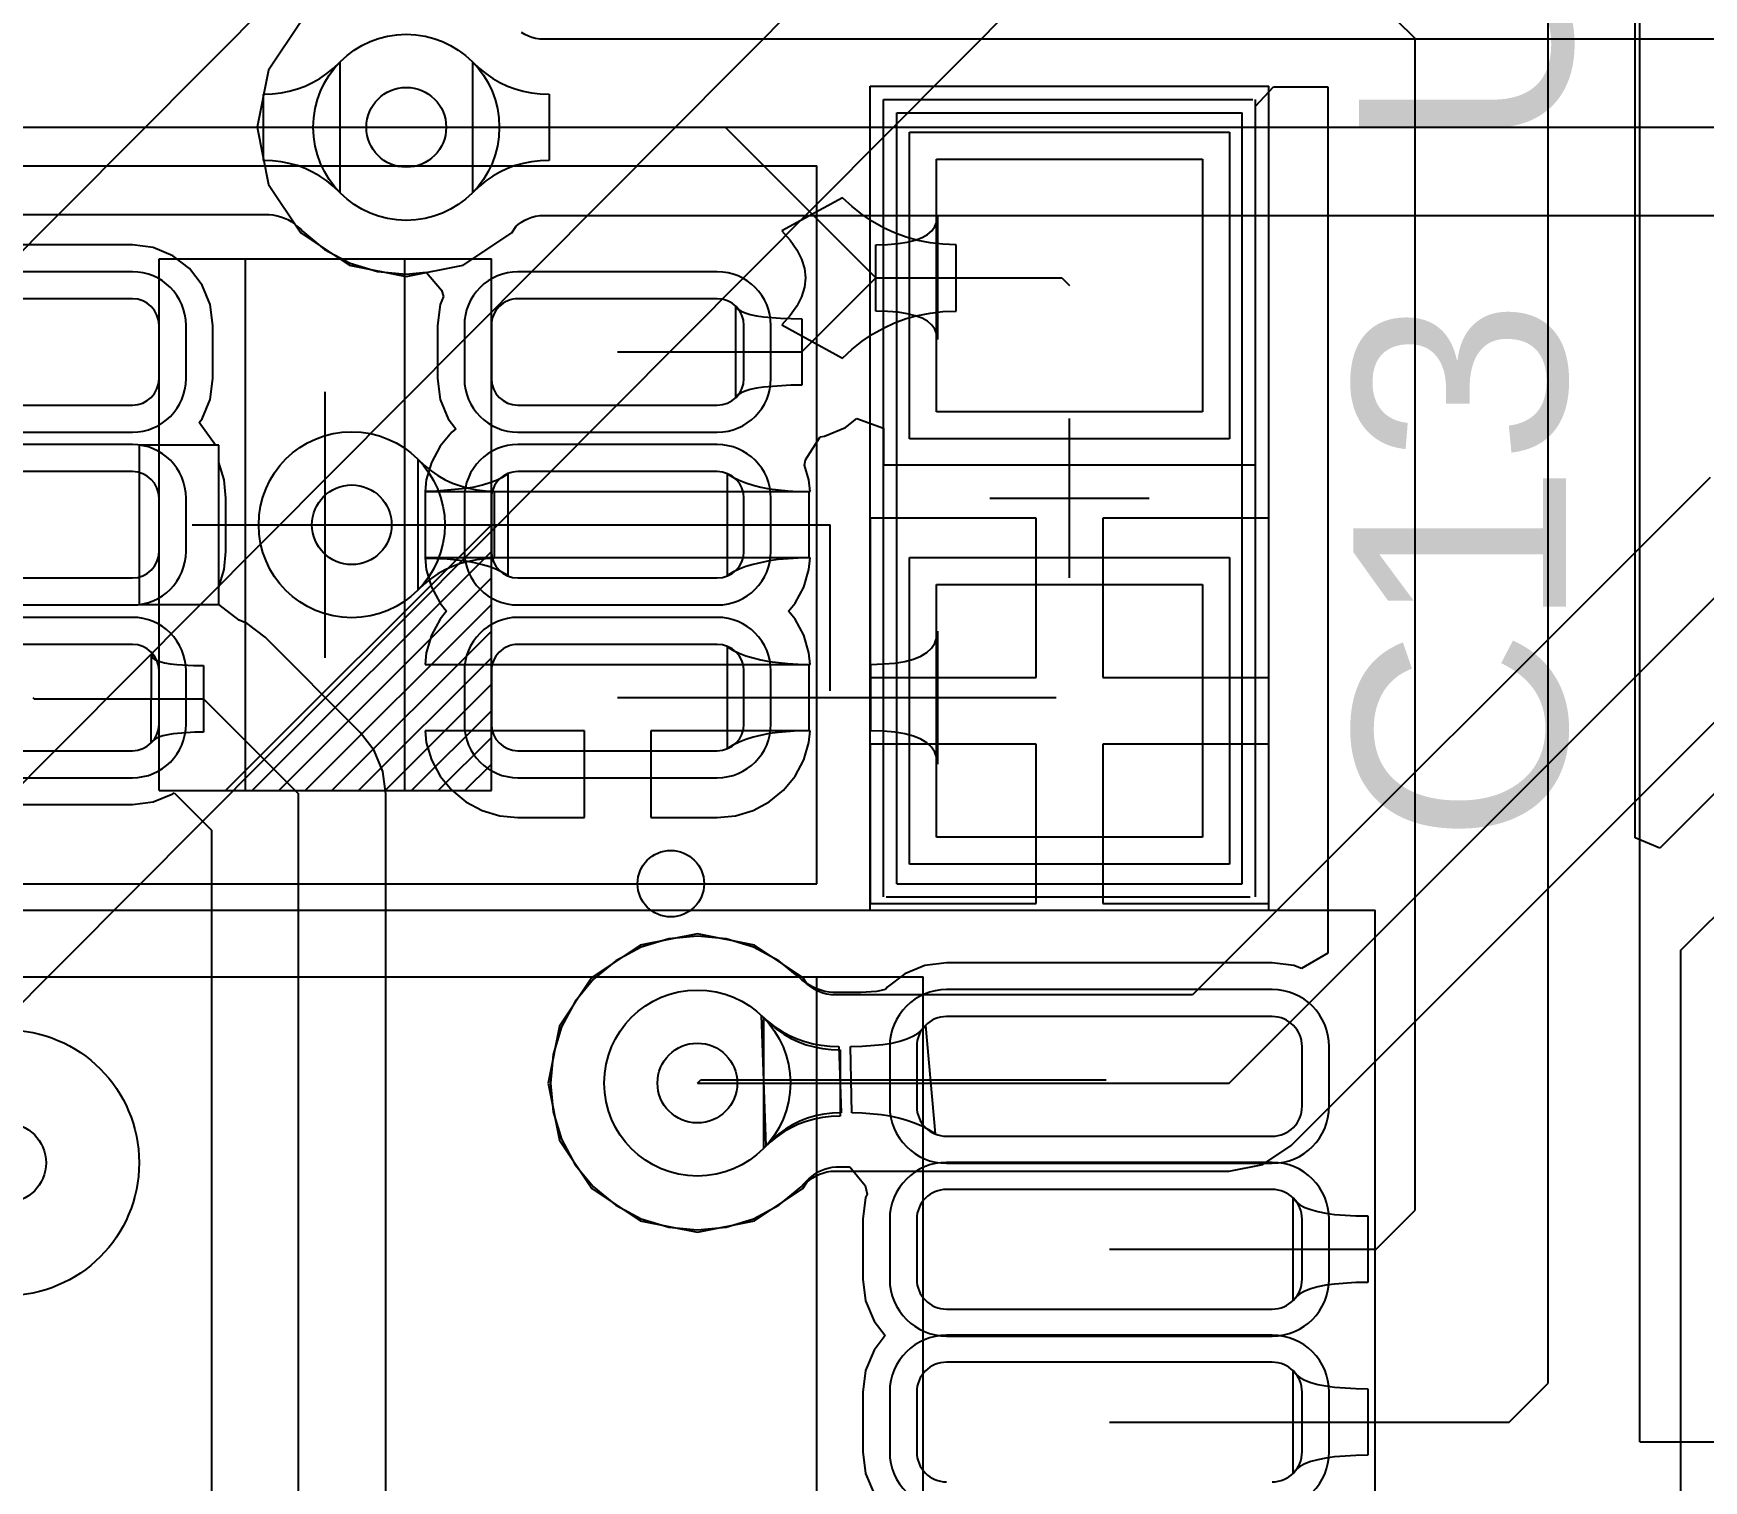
# Model space of a CAD drawing. Header units: millimetres. Extents: x 43 to 5455, y 55 to 5455.
# Drawn here: x 93.4 to 99.69, y 65.9 to 71.35 of the extents above; entities that cross this region are included whole.
import ezdxf

# ---------------------------------------------------------------- set-up
doc = ezdxf.new("R2010")
doc.units = ezdxf.units.MM
for name, color, linetype in [('BottomLayer', 5, 'Continuous'), ('Mechanical14', 56, 'Continuous'), ('Mechanical15', 56, 'Continuous'), ('TopLayer', 1, 'Continuous'), ('TopOverlay', 2, 'Continuous'), ('TopPaste', 8, 'Continuous'), ('TopSolder', 216, 'Continuous'), ('ViaHoleLayer', 16, 'Continuous')]:
    doc.layers.add(name, color=color, linetype=linetype)
doc.styles.add('Arial', font='arial.ttf', dxfattribs={"height": 0.2})

# ---------------------------------------------------------------- blocks, each defined once
blk = doc.blocks.new('PQFN50P300X300X100_HS_9N_5')
at = {"layer": 'TopSolder'}
for p in [(-0.4528, 1.2508), (-1.2778, 1.2508), (-1.2778, -0.7472)]:
    blk.add_line(p, (-5396.0085, 5371.1085), dxfattribs=at)
blk = doc.blocks.new('CAPC1608X87N_21')
at = {"layer": 'Mechanical14'}
for p, q in [((1.45, 0.65), (-1.45, 0.65)), ((-1.45, -0.65), (-1.45, 0.65)), ((1.45, -0.65), (1.45, 0.65)), ((1.45, -0.65), (-1.45, -0.65))]:
    blk.add_line(p, q, dxfattribs=at)
at = {"layer": 'Mechanical15'}
for p, q in [((-1.55, -0.75), (-1.55, 0.75)), ((1.55, 0.75), (-1.55, 0.75)), ((1.55, -0.75), (1.55, 0.75)), ((0, -0.3), (0, 0.3)), ((0.3, 0), (-0.3, 0)), ((1.55, -0.75), (-1.55, -0.75))]:
    blk.add_line(p, q, dxfattribs=at)
at = {"layer": 'TopLayer'}
for p, q in [((-1.275, 0.5), (-0.325, 0.5)), ((-1.275, -0.5), (-1.275, 0.5)), ((-0.325, 0.5), (-0.325, -0.5)), ((0.325, 0.5), (1.275, 0.5)), ((0.325, -0.5), (0.325, 0.5)), ((1.275, 0.5), (1.275, -0.5)), ((-0.325, -0.5), (-1.275, -0.5)), ((1.275, -0.5), (0.325, -0.5))]:
    blk.add_line(p, q, dxfattribs=at)
at = {"layer": 'TopOverlay'}
for p, q in [((1.5, 0.7), (-1.5, 0.7)), ((-1.5, -0.7), (-1.5, 0.69)), ((1.5, -0.69), (1.5, 0.68)), ((1.5, -0.7), (-1.5, -0.7))]:
    blk.add_line(p, q, dxfattribs=at)
at = {"layer": 'TopPaste'}
for p, q in [((-1.275, 0.5), (-0.325, 0.5)), ((-1.275, -0.5), (-1.275, 0.5)), ((-0.325, 0.5), (-0.325, -0.5)), ((0.325, 0.5), (1.275, 0.5)), ((0.325, -0.5), (0.325, 0.5)), ((1.275, 0.5), (1.275, -0.5)), ((-0.325, -0.5), (-1.275, -0.5)), ((1.275, -0.5), (0.325, -0.5))]:
    blk.add_line(p, q, dxfattribs=at)
at = {"layer": 'TopSolder'}
for p, q in [((-1.3766, 0.6016), (-0.2234, 0.6016)), ((-1.3766, -0.6016), (-1.3766, 0.6016)), ((-0.2234, 0.6016), (-0.2234, -0.6016)), ((0.2234, 0.6016), (1.3766, 0.6016)), ((0.2234, -0.6016), (0.2234, 0.6016)), ((1.3766, 0.6016), (1.3766, -0.6016)), ((-0.2234, -0.6016), (-1.3766, -0.6016)), ((1.3766, -0.6016), (0.2234, -0.6016))]:
    blk.add_line(p, q, dxfattribs=at)
blk = doc.blocks.new('SOT65P210X110_6N_29')
at = {"layer": 'Mechanical14'}
for p, q in [((-0.525, 1), (-0.625, 0.9)), ((-0.425, 1), (-0.625, 0.8)), ((-0.325, 1), (-0.625, 0.7)), ((-0.225, 1), (-0.625, 0.6)), ((-0.125, 1), (-0.625, 0.5)), ((-0.025, 1), (-0.625, 0.4)), ((0.075, 1), (-0.625, 0.3)), ((0.175, 1), (-0.625, 0.2)), ((0.275, 1), (-0.625, 0.1)), ((0.375, 1), (-0.625, 0)), ((0.625, 1), (-0.625, 1)), ((-0.625, 1), (-0.625, -1)), ((0.625, 1), (0.625, -1)), ((0.625, -1), (-0.625, -1))]:
    blk.add_line(p, q, dxfattribs=at)
at = {"layer": 'Mechanical15'}
for p, q in [((1.85, 1.35), (-1.85, 1.35)), ((-1.85, 1.35), (-1.85, -1.35)), ((1.85, 1.35), (1.85, -1.35)), ((0, 0.5), (0, -0.5)), ((0.5, 0), (-0.5, 0)), ((1.85, -1.35), (-1.85, -1.35))]:
    blk.add_line(p, q, dxfattribs=at)
at = {"layer": 'TopLayer'}
for p, q in [((-0.725, 0.85), (-1.475, 0.85)), ((1.475, 0.85), (0.725, 0.85)), ((-1.575, 0.75), (-1.575, 0.55)), ((-0.625, 0.55), (-0.625, 0.75)), ((0.625, 0.75), (0.625, 0.55)), ((1.575, 0.55), (1.575, 0.75)), ((-1.475, 0.45), (-0.725, 0.45)), ((0.725, 0.45), (1.475, 0.45)), ((-0.725, 0.2), (-1.475, 0.2)), ((1.475, 0.2), (0.725, 0.2)), ((-1.575, 0.1), (-1.575, -0.1)), ((-0.625, -0.1), (-0.625, 0.1)), ((0.625, 0.1), (0.625, -0.1)), ((1.575, -0.1), (1.575, 0.1)), ((-1.475, -0.2), (-0.725, -0.2)), ((0.725, -0.2), (1.475, -0.2)), ((-0.725, -0.45), (-1.475, -0.45)), ((1.475, -0.45), (0.725, -0.45)), ((-1.575, -0.55), (-1.575, -0.75)), ((-0.625, -0.75), (-0.625, -0.55)), ((0.625, -0.55), (0.625, -0.75)), ((1.575, -0.75), (1.575, -0.55)), ((-1.475, -0.85), (-0.725, -0.85)), ((0.725, -0.85), (1.475, -0.85))]:
    blk.add_line(p, q, dxfattribs=at)
for centre, start, end in [((-1.475, 0.75), 90, 180), ((-0.725, 0.75), 0, 90), ((0.725, 0.75), 90, 180), ((1.475, 0.75), 0, 90), ((-1.475, 0.55), 180, 270), ((-0.725, 0.55), 270, 0), ((0.725, 0.55), 180, 270), ((1.475, 0.55), 270, 0), ((-1.475, 0.1), 90, 180), ((-0.725, 0.1), 0, 90), ((0.725, 0.1), 90, 180), ((1.475, 0.1), 0, 90), ((-1.475, -0.1), 180, 270), ((-0.725, -0.1), 270, 0), ((0.725, -0.1), 180, 270), ((1.475, -0.1), 270, 0), ((-1.475, -0.55), 90, 180), ((-0.725, -0.55), 0, 90), ((0.725, -0.55), 90, 180), ((1.475, -0.55), 0, 90), ((-1.475, -0.75), 180, 270), ((-0.725, -0.75), 270, 0), ((0.725, -0.75), 180, 270), ((1.475, -0.75), 270, 0)]:
    blk.add_arc(centre, 0.1, start, end, dxfattribs=at)
at = {"layer": 'TopOverlay'}
for p, q in [((0.3, 1), (-0.3, 1)), ((-0.3, 1), (-0.3, -1)), ((0.3, 1), (0.3, -1)), ((0.3, -1), (-0.3, -1))]:
    blk.add_line(p, q, dxfattribs=at)
blk.add_circle((-1.3, 1.35), 0.125, dxfattribs=at)
at = {"layer": 'TopPaste'}
for p, q in [((-0.725, 0.85), (-1.475, 0.85)), ((1.475, 0.85), (0.725, 0.85)), ((-1.575, 0.75), (-1.575, 0.55)), ((-0.625, 0.55), (-0.625, 0.75)), ((0.625, 0.75), (0.625, 0.55)), ((1.575, 0.55), (1.575, 0.75)), ((-1.475, 0.45), (-0.725, 0.45)), ((0.725, 0.45), (1.475, 0.45)), ((-0.725, 0.2), (-1.475, 0.2)), ((1.475, 0.2), (0.725, 0.2)), ((-1.575, 0.1), (-1.575, -0.1)), ((-0.625, -0.1), (-0.625, 0.1)), ((0.625, 0.1), (0.625, -0.1)), ((1.575, -0.1), (1.575, 0.1)), ((-1.475, -0.2), (-0.725, -0.2)), ((0.725, -0.2), (1.475, -0.2)), ((-0.725, -0.45), (-1.475, -0.45)), ((1.475, -0.45), (0.725, -0.45)), ((-1.575, -0.55), (-1.575, -0.75)), ((-0.625, -0.75), (-0.625, -0.55)), ((0.625, -0.55), (0.625, -0.75)), ((1.575, -0.75), (1.575, -0.55)), ((-1.475, -0.85), (-0.725, -0.85)), ((0.725, -0.85), (1.475, -0.85))]:
    blk.add_line(p, q, dxfattribs=at)
for centre, start, end in [((-1.475, 0.75), 90, 180), ((-0.725, 0.75), 0, 90), ((0.725, 0.75), 90, 180), ((1.475, 0.75), 0, 90), ((-1.475, 0.55), 180, 270), ((-0.725, 0.55), 270, 0), ((0.725, 0.55), 180, 270), ((1.475, 0.55), 270, 0), ((-1.475, 0.1), 90, 180), ((-0.725, 0.1), 0, 90), ((0.725, 0.1), 90, 180), ((1.475, 0.1), 0, 90), ((-1.475, -0.1), 180, 270), ((-0.725, -0.1), 270, 0), ((0.725, -0.1), 180, 270), ((1.475, -0.1), 270, 0), ((-1.475, -0.55), 90, 180), ((-0.725, -0.55), 0, 90), ((0.725, -0.55), 90, 180), ((1.475, -0.55), 0, 90), ((-1.475, -0.75), 180, 270), ((-0.725, -0.75), 270, 0), ((0.725, -0.75), 180, 270), ((1.475, -0.75), 270, 0)]:
    blk.add_arc(centre, 0.1, start, end, dxfattribs=at)
at = {"layer": 'TopSolder'}
for p, q in [((-0.725, 0.9516), (-1.475, 0.9516)), ((1.475, 0.9516), (0.725, 0.9516)), ((-1.6766, 0.75), (-1.6766, 0.55)), ((-0.5234, 0.55), (-0.5234, 0.75)), ((0.5234, 0.75), (0.5234, 0.55)), ((1.6766, 0.55), (1.6766, 0.75)), ((-1.475, 0.3484), (-0.725, 0.3484)), ((0.725, 0.3484), (1.475, 0.3484)), ((-0.725, 0.3016), (-1.475, 0.3016)), ((1.475, 0.3016), (0.725, 0.3016)), ((-1.6766, 0.1), (-1.6766, -0.1)), ((-0.5234, -0.1), (-0.5234, 0.1)), ((0.5234, 0.1), (0.5234, -0.1)), ((1.6766, -0.1), (1.6766, 0.1)), ((-1.475, -0.3016), (-0.725, -0.3016)), ((0.725, -0.3016), (1.475, -0.3016)), ((-0.725, -0.3484), (-1.475, -0.3484)), ((1.475, -0.3484), (0.725, -0.3484)), ((-1.6766, -0.55), (-1.6766, -0.75)), ((-0.5234, -0.75), (-0.5234, -0.55)), ((0.5234, -0.55), (0.5234, -0.75)), ((1.6766, -0.75), (1.6766, -0.55)), ((-1.475, -0.9516), (-0.725, -0.9516)), ((0.725, -0.9516), (1.475, -0.9516))]:
    blk.add_line(p, q, dxfattribs=at)
for centre, start, end in [((-1.475, 0.75), 90, 180), ((-0.725, 0.75), 0, 90), ((0.725, 0.75), 90, 180), ((1.475, 0.75), 0, 90), ((-1.475, 0.55), 180, 270), ((-0.725, 0.55), 270, 0), ((0.725, 0.55), 180, 270), ((1.475, 0.55), 270, 0), ((-1.475, 0.1), 90, 180), ((-0.725, 0.1), 0, 90), ((0.725, 0.1), 90, 180), ((1.475, 0.1), 0, 90), ((-1.475, -0.1), 180, 270), ((-0.725, -0.1), 270, 0), ((0.725, -0.1), 180, 270), ((1.475, -0.1), 270, 0), ((-1.475, -0.55), 90, 180), ((-0.725, -0.55), 0, 90), ((0.725, -0.55), 90, 180), ((1.475, -0.55), 0, 90), ((-1.475, -0.75), 180, 270), ((-0.725, -0.75), 270, 0), ((0.725, -0.75), 180, 270), ((1.475, -0.75), 270, 0)]:
    blk.add_arc(centre, 0.2016, start, end, dxfattribs=at)
blk = doc.blocks.new('SOIC127P600X175_8N_31')
at = {"layer": 'Mechanical15'}
for q in [(3.75, 2.75), (-3.75, -2.75)]:
    blk.add_line((3.75, -2.75), q, dxfattribs=at)
blk = doc.blocks.new('SOP65P640X110_20N_32')
at = {"layer": 'Mechanical14'}
for p in [(-2.25, 3.3), (2.25, -3.3)]:
    blk.add_line(p, (2.25, 3.3), dxfattribs=at)
blk.add_circle((-1.2, 2.6), 0.5, dxfattribs=at)
at = {"layer": 'Mechanical15'}
for p in [(-3.95, 3.55), (3.95, -3.55)]:
    blk.add_line(p, (3.95, 3.55), dxfattribs=at)
at = {"layer": 'TopLayer'}
for p, q in [((3.5625, 3.15), (2.3375, 3.15)), ((2.225, 3.0375), (2.225, 2.8125)), ((3.675, 2.8125), (3.675, 3.0375)), ((2.3375, 2.7), (3.5625, 2.7)), ((3.5625, 2.5), (2.3375, 2.5)), ((2.225, 2.3875), (2.225, 2.1625)), ((3.675, 2.1625), (3.675, 2.3875)), ((2.3375, 2.05), (3.5625, 2.05)), ((3.5625, 1.85), (2.3375, 1.85)), ((2.225, 1.7375), (2.225, 1.5125)), ((3.675, 1.5125), (3.675, 1.7375))]:
    blk.add_line(p, q, dxfattribs=at)
for centre, start, end in [((2.3375, 3.0375), 90, 180), ((3.5625, 3.0375), 0, 90), ((2.3375, 2.8125), 180, 270), ((3.5625, 2.8125), 270, 0), ((2.3375, 2.3875), 90, 180), ((3.5625, 2.3875), 0, 90), ((2.3375, 2.1625), 180, 270), ((3.5625, 2.1625), 270, 0), ((2.3375, 1.7375), 90, 180), ((3.5625, 1.7375), 0, 90), ((2.3375, 1.5125), 180, 270), ((3.5625, 1.5125), 270, 0)]:
    blk.add_arc(centre, 0.1125, start, end, dxfattribs=at)
at = {"layer": 'TopOverlay'}
for p in [(-1.85, 3.3), (1.85, -3.3)]:
    blk.add_line(p, (1.85, 3.3), dxfattribs=at)
blk.add_circle((-1.2, 2.6), 0.15, dxfattribs=at)
at = {"layer": 'TopPaste'}
for p, q in [((3.5625, 3.15), (2.3375, 3.15)), ((2.225, 3.0375), (2.225, 2.8125)), ((3.675, 2.8125), (3.675, 3.0375)), ((2.3375, 2.7), (3.5625, 2.7)), ((3.5625, 2.5), (2.3375, 2.5)), ((2.225, 2.3875), (2.225, 2.1625)), ((3.675, 2.1625), (3.675, 2.3875)), ((2.3375, 2.05), (3.5625, 2.05)), ((3.5625, 1.85), (2.3375, 1.85)), ((2.225, 1.7375), (2.225, 1.5125)), ((3.675, 1.5125), (3.675, 1.7375))]:
    blk.add_line(p, q, dxfattribs=at)
for centre, start, end in [((2.3375, 3.0375), 90, 180), ((3.5625, 3.0375), 0, 90), ((2.3375, 2.8125), 180, 270), ((3.5625, 2.8125), 270, 0), ((2.3375, 2.3875), 90, 180), ((3.5625, 2.3875), 0, 90), ((2.3375, 2.1625), 180, 270), ((3.5625, 2.1625), 270, 0), ((2.3375, 1.7375), 90, 180), ((3.5625, 1.7375), 0, 90), ((2.3375, 1.5125), 180, 270), ((3.5625, 1.5125), 270, 0)]:
    blk.add_arc(centre, 0.1125, start, end, dxfattribs=at)
at = {"layer": 'TopSolder'}
for p, q in [((3.5625, 3.2516), (2.3375, 3.2516)), ((2.1234, 3.0375), (2.1234, 2.8125)), ((3.7766, 2.8125), (3.7766, 3.0375)), ((3.5625, 2.6016), (2.3375, 2.6016)), ((2.3375, 2.5984), (3.5625, 2.5984)), ((2.1234, 2.3875), (2.1234, 2.1625)), ((3.7766, 2.1625), (3.7766, 2.3875)), ((3.5625, 1.9516), (2.3375, 1.9516)), ((2.3375, 1.9484), (3.5625, 1.9484)), ((2.1234, 1.7375), (2.1234, 1.5125)), ((3.7766, 1.5125), (3.7766, 1.7375))]:
    blk.add_line(p, q, dxfattribs=at)
for centre, start, end in [((2.3375, 3.0375), 90, 180), ((3.5625, 3.0375), 0, 90), ((2.3375, 2.8125), 180, 270), ((3.5625, 2.8125), 270, 0), ((2.3375, 2.3875), 90, 180), ((3.5625, 2.3875), 0, 90), ((2.3375, 2.1625), 180, 270), ((3.5625, 2.1625), 270, 0), ((2.3375, 1.7375), 90, 180), ((3.5625, 1.7375), 0, 90), ((2.3375, 1.5125), 180, 270), ((3.5625, 1.5125), 270, 0)]:
    blk.add_arc(centre, 0.2141, start, end, dxfattribs=at)

msp = doc.modelspace()

# ---------------------------------------------------------------- linework, layer by layer
at = {"layer": 'BottomLayer'}
for p, q in [((94.4085, 71.3915), (94.2869, 71.2096)), ((95.2515, 71.3443), (95.239, 71.3514)), ((95.2642, 71.3383), (95.2515, 71.3443)), ((95.2775, 71.3334), (95.2642, 71.3383)), ((95.2915, 71.3295), (95.2775, 71.3334)), ((95.3068, 71.3266), (95.2915, 71.3295)), ((95.3087, 71.3264), (95.3068, 71.3266)), ((102.0415, 71.3264), (95.3087, 71.3264)), ((94.2869, 71.2096), (94.2442, 70.995)), ((95.055, 70.75), (95.055, 71.24)), ((95.055, 71.24), (95.079, 71.2172)), ((95.079, 71.2172), (95.1041, 71.1968)), ((95.1041, 71.1968), (95.1302, 71.1788)), ((95.1302, 71.1788), (95.1573, 71.1632)), ((95.1573, 71.1632), (95.1855, 71.15)), ((95.1855, 71.15), (95.2147, 71.1392)), ((95.2147, 71.1392), (95.245, 71.1308)), ((95.245, 71.1308), (95.2763, 71.1248)), ((95.2763, 71.1248), (95.3086, 71.1212)), ((95.3086, 71.1212), (95.3419, 71.12)), ((95.3419, 71.12), (95.3419, 70.87)), ((94.2442, 70.995), (94.2869, 70.7804)), ((94.805, 70.995), (102.0415, 70.995)), ((95.3419, 70.87), (95.3086, 70.8688)), ((95.1302, 70.8112), (95.1041, 70.7932)), ((95.1573, 70.8268), (95.1302, 70.8112)), ((95.1855, 70.84), (95.1573, 70.8268)), ((95.2147, 70.8508), (95.1855, 70.84)), ((95.245, 70.8592), (95.2147, 70.8508)), ((95.2763, 70.8652), (95.245, 70.8592)), ((95.3086, 70.8688), (95.2763, 70.8652)), ((94.2869, 70.7804), (94.4085, 70.5985)), ((95.079, 70.7728), (95.055, 70.75)), ((95.1041, 70.7932), (95.079, 70.7728)), ((95.2015, 70.5985), (95.2178, 70.6229)), ((95.2178, 70.6229), (95.2265, 70.6299)), ((95.2265, 70.6299), (95.239, 70.6386)), ((95.239, 70.6386), (95.2515, 70.6457)), ((95.2515, 70.6457), (95.2642, 70.6517)), ((95.2642, 70.6517), (95.2775, 70.6566)), ((95.2775, 70.6566), (95.2915, 70.6605)), ((95.2915, 70.6605), (95.3068, 70.6634)), ((95.3068, 70.6634), (95.3087, 70.6636)), ((95.3087, 70.6636), (101.9043, 70.6636)), ((94.4085, 70.5985), (94.5904, 70.4769)), ((95.0196, 70.4769), (95.2015, 70.5985)), ((94.5904, 70.4769), (94.805, 70.4342)), ((94.805, 70.4342), (95.0196, 70.4769)), ((97.9, 67.4), (100.3, 69.8)), ((99.7095, 69.6781), (97.7627, 67.7314)), ((98.1343, 67.1657), (100.1781, 69.2095)), ((95.6854, 67.9181), (95.5035, 67.7965)), ((95.9, 67.9608), (95.6854, 67.9181)), ((96.1146, 67.9181), (95.9, 67.9608)), ((96.2965, 67.7965), (96.1146, 67.9181)), ((95.5035, 67.7965), (95.3819, 67.6146)), ((96.3128, 67.7721), (96.2965, 67.7965)), ((96.3215, 67.7651), (96.3128, 67.7721)), ((96.334, 67.7564), (96.3215, 67.7651)), ((96.3465, 67.7493), (96.334, 67.7564)), ((96.3592, 67.7433), (96.3465, 67.7493)), ((96.3725, 67.7384), (96.3592, 67.7433)), ((96.3865, 67.7345), (96.3725, 67.7384)), ((96.4018, 67.7316), (96.3865, 67.7345)), ((96.4037, 67.7314), (96.4018, 67.7316)), ((97.7627, 67.7314), (96.4037, 67.7314)), ((95.3819, 67.6146), (95.3392, 67.4)), ((96.15, 67.155), (96.15, 67.645)), ((96.15, 67.645), (96.174, 67.6222)), ((96.174, 67.6222), (96.1991, 67.6018)), ((96.1991, 67.6018), (96.2252, 67.5838)), ((96.2252, 67.5838), (96.2523, 67.5682)), ((96.2523, 67.5682), (96.2805, 67.555)), ((96.2805, 67.555), (96.3097, 67.5442)), ((96.3097, 67.5442), (96.34, 67.5358)), ((96.34, 67.5358), (96.3712, 67.5298)), ((96.3712, 67.5298), (96.4036, 67.5262)), ((96.4036, 67.5262), (96.4369, 67.525)), ((96.4369, 67.525), (96.4369, 67.275)), ((95.3392, 67.4), (95.3819, 67.1854)), ((95.9, 67.4), (97.9, 67.4)), ((96.2523, 67.2318), (96.2252, 67.2162)), ((96.2805, 67.245), (96.2523, 67.2318)), ((96.3097, 67.2558), (96.2805, 67.245)), ((96.34, 67.2642), (96.3097, 67.2558)), ((96.3712, 67.2702), (96.34, 67.2642)), ((96.4036, 67.2738), (96.3712, 67.2702)), ((96.4369, 67.275), (96.4036, 67.2738)), ((95.3819, 67.1854), (95.5035, 67.0035)), ((96.174, 67.1778), (96.15, 67.155)), ((96.1991, 67.1982), (96.174, 67.1778)), ((96.2252, 67.2162), (96.1991, 67.1982)), ((98.0268, 67.0939), (98.1343, 67.1657)), ((96.3215, 67.0349), (96.334, 67.0436)), ((96.334, 67.0436), (96.3465, 67.0507)), ((96.3465, 67.0507), (96.3592, 67.0567)), ((96.3592, 67.0567), (96.3725, 67.0616)), ((96.3725, 67.0616), (96.3865, 67.0655)), ((96.3865, 67.0655), (96.4018, 67.0684)), ((96.4018, 67.0684), (96.4037, 67.0686)), ((96.4037, 67.0686), (97.9, 67.0686)), ((97.9, 67.0686), (98.0268, 67.0939)), ((95.5035, 67.0035), (95.6854, 66.8819)), ((96.1146, 66.8819), (96.2965, 67.0035)), ((96.2965, 67.0035), (96.3128, 67.0279)), ((96.3128, 67.0279), (96.3215, 67.0349)), ((95.6854, 66.8819), (95.9, 66.8392)), ((95.9, 66.8392), (96.1146, 66.8819))]:
    msp.add_line(p, q, dxfattribs=at)
for centre in [(94.805, 70.995), (94.6, 69.5), (95.9, 67.4)]:
    msp.add_circle(centre, 0.35, dxfattribs=at)
at = {"layer": 'TopLayer'}
for p, q in [((99.1, 66.2714), (99.1, 71.5)), ((99.4278, 68.322), (99.4278, 71.5)), ((98.4536, 71.475), (98.6, 71.3285)), ((98.6, 66.9214), (98.6, 71.3285)), ((94.4798, 71.1788), (94.5059, 71.1968)), ((94.5059, 71.1968), (94.531, 71.2172)), ((94.531, 71.2172), (94.5551, 71.24)), ((94.5551, 71.24), (94.5551, 70.75)), ((95.055, 70.75), (95.055, 71.24)), ((95.055, 71.24), (95.079, 71.2172)), ((95.079, 71.2172), (95.1041, 71.1968)), ((95.1041, 71.1968), (95.1302, 71.1788)), ((94.2681, 71.12), (94.3014, 71.1212)), ((94.3014, 71.1212), (94.3338, 71.1248)), ((94.3338, 71.1248), (94.365, 71.1308)), ((94.365, 71.1308), (94.3953, 71.1392)), ((94.3953, 71.1392), (94.4245, 71.15)), ((94.4245, 71.15), (94.4527, 71.1632)), ((94.4527, 71.1632), (94.4798, 71.1788)), ((95.1302, 71.1788), (95.1573, 71.1632)), ((95.1573, 71.1632), (95.1855, 71.15)), ((95.1855, 71.15), (95.2147, 71.1392)), ((95.2147, 71.1392), (95.245, 71.1308)), ((95.245, 71.1308), (95.2763, 71.1248)), ((95.2763, 71.1248), (95.3086, 71.1212)), ((95.3086, 71.1212), (95.3419, 71.12)), ((98, 71.075), (98.0671, 71.1472)), ((98.0671, 71.1472), (98.2722, 71.1472)), ((98.2722, 71.1472), (98.2722, 67.889)), ((94.2681, 70.87), (94.2681, 71.12)), ((95.3419, 71.12), (95.3419, 70.87)), ((98, 69.725), (98, 71.075)), ((92.905, 70.995), (94.805, 70.995)), ((94.805, 70.995), (96.005, 70.995)), ((96.005, 70.995), (96.5715, 70.4286)), ((94.3014, 70.8688), (94.2681, 70.87)), ((95.3419, 70.87), (95.3086, 70.8688)), ((94.3338, 70.8652), (94.3014, 70.8688)), ((94.365, 70.8592), (94.3338, 70.8652)), ((94.3953, 70.8508), (94.365, 70.8592)), ((94.4245, 70.84), (94.3953, 70.8508)), ((94.4527, 70.8268), (94.4245, 70.84)), ((94.4798, 70.8112), (94.4527, 70.8268)), ((94.5059, 70.7932), (94.4798, 70.8112)), ((95.1302, 70.8112), (95.1041, 70.7932)), ((95.1573, 70.8268), (95.1302, 70.8112)), ((95.1855, 70.84), (95.1573, 70.8268)), ((95.2147, 70.8508), (95.1855, 70.84)), ((95.245, 70.8592), (95.2147, 70.8508)), ((95.2763, 70.8652), (95.245, 70.8592)), ((95.3086, 70.8688), (95.2763, 70.8652)), ((94.531, 70.7728), (94.5059, 70.7932)), ((94.5551, 70.75), (94.531, 70.7728)), ((95.079, 70.7728), (95.055, 70.75)), ((95.1041, 70.7932), (95.079, 70.7728)), ((96.4465, 70.7303), (96.2179, 70.6053)), ((96.4825, 70.6967), (96.4465, 70.7303)), ((96.5201, 70.6667), (96.4825, 70.6967)), ((92.905, 70.6672), (94.2891, 70.6672)), ((94.2891, 70.6672), (94.3035, 70.6656)), ((94.3035, 70.6656), (94.319, 70.6626)), ((94.319, 70.6626), (94.3332, 70.6587)), ((94.3332, 70.6587), (94.3466, 70.6537)), ((94.3466, 70.6537), (94.3595, 70.6477)), ((94.3595, 70.6477), (94.3721, 70.6404)), ((94.3721, 70.6404), (94.3848, 70.6317)), ((94.3848, 70.6317), (94.3977, 70.6212)), ((94.3977, 70.6212), (94.4093, 70.6102)), ((96.5591, 70.6402), (96.5201, 70.6667)), ((96.5996, 70.6172), (96.5591, 70.6402)), ((96.7822, 70.6058), (96.7938, 70.6218)), ((96.7938, 70.6218), (96.8007, 70.6399)), ((96.8007, 70.6399), (96.803, 70.6602)), ((96.803, 70.6602), (96.803, 70.197)), ((94.4093, 70.6102), (94.4142, 70.6042)), ((94.4142, 70.6042), (94.498, 70.5355)), ((96.2179, 70.6053), (96.2497, 70.57)), ((96.2497, 70.57), (96.2745, 70.5346)), ((96.6415, 70.5977), (96.5996, 70.6172)), ((96.6155, 70.5546), (96.6548, 70.5578)), ((96.6849, 70.5818), (96.6415, 70.5977)), ((96.6548, 70.5578), (96.6896, 70.5631)), ((96.7298, 70.5695), (96.6849, 70.5818)), ((96.6896, 70.5631), (96.7197, 70.5706)), ((96.7197, 70.5706), (96.7452, 70.5802)), ((96.7762, 70.5606), (96.7298, 70.5695)), ((96.7452, 70.5802), (96.766, 70.5919)), ((96.766, 70.5919), (96.7822, 70.6058)), ((96.824, 70.5553), (96.7762, 70.5606)), ((93.775, 70.5526), (93.025, 70.5526)), ((93.8533, 70.5423), (93.775, 70.5526)), ((93.9263, 70.5121), (93.8533, 70.5423)), ((93.989, 70.464), (93.9263, 70.5121)), ((94.498, 70.5355), (94.5935, 70.4844)), ((96.2745, 70.5346), (96.2921, 70.4993)), ((96.2921, 70.4993), (96.3028, 70.4639)), ((96.5715, 70.5535), (96.6155, 70.5546)), ((96.5715, 70.3036), (96.5715, 70.5535)), ((96.8732, 70.5535), (96.824, 70.5553)), ((96.8732, 70.3036), (96.8732, 70.5535)), ((94.037, 70.4013), (93.989, 70.464)), ((94.5935, 70.4844), (94.6972, 70.453)), ((94.6972, 70.453), (94.805, 70.4423)), ((94.805, 70.4423), (94.8803, 70.4498)), ((94.8803, 70.4498), (94.8814, 70.4491)), ((94.8814, 70.4491), (94.9371, 70.3819)), ((96.3028, 70.4639), (96.3063, 70.4286)), ((94.0673, 70.3283), (94.037, 70.4013)), ((94.9371, 70.3819), (94.9451, 70.3583)), ((96.3028, 70.3932), (96.2921, 70.3578)), ((96.2929, 70.15), (96.5715, 70.4286)), ((96.3063, 70.4286), (96.3028, 70.3932)), ((96.5715, 70.4286), (97.2714, 70.4286)), ((97.2714, 70.4286), (97.3, 70.4)), ((94.0776, 70.25), (94.0673, 70.3283)), ((94.9327, 70.3283), (94.9224, 70.25)), ((94.9451, 70.3583), (94.9327, 70.3283)), ((96.0449, 69.9801), (96.0449, 70.3199)), ((96.0449, 70.3199), (96.0528, 70.3114)), ((96.0528, 70.3114), (96.0644, 70.3037)), ((96.2745, 70.3225), (96.2497, 70.2871)), ((96.2921, 70.3578), (96.2745, 70.3225)), ((94.0776, 70.05), (94.0776, 70.25)), ((94.9224, 70.25), (94.9224, 70.05)), ((96.0644, 70.3037), (96.0798, 70.297)), ((96.0798, 70.297), (96.099, 70.2912)), ((96.099, 70.2912), (96.1219, 70.2862)), ((96.1219, 70.2862), (96.1486, 70.2822)), ((96.1486, 70.2822), (96.2132, 70.2768)), ((96.2132, 70.2768), (96.2929, 70.275)), ((96.2497, 70.2871), (96.2179, 70.2518)), ((96.2179, 70.2518), (96.4465, 70.1268)), ((96.2929, 70.275), (96.2929, 70.025)), ((96.6155, 70.3025), (96.5715, 70.3036)), ((96.5996, 70.2399), (96.6415, 70.2594)), ((96.6548, 70.2993), (96.6155, 70.3025)), ((96.6415, 70.2594), (96.6849, 70.2753)), ((96.6896, 70.294), (96.6548, 70.2993)), ((96.6849, 70.2753), (96.7298, 70.2876)), ((96.7197, 70.2865), (96.6896, 70.294)), ((96.7452, 70.2769), (96.7197, 70.2865)), ((96.7298, 70.2876), (96.7762, 70.2965)), ((96.766, 70.2652), (96.7452, 70.2769)), ((96.7822, 70.2513), (96.766, 70.2652)), ((96.7762, 70.2965), (96.824, 70.3018)), ((96.7938, 70.2353), (96.7822, 70.2513)), ((96.824, 70.3018), (96.8732, 70.3036)), ((96.4825, 70.1604), (96.5201, 70.1904)), ((96.5201, 70.1904), (96.5591, 70.2169)), ((96.5591, 70.2169), (96.5996, 70.2399)), ((96.8007, 70.2172), (96.7938, 70.2353)), ((96.803, 70.197), (96.8007, 70.2172)), ((95.6, 70.15), (96.2929, 70.15)), ((96.4465, 70.1268), (96.4825, 70.1604)), ((94.0673, 69.9717), (94.0776, 70.05)), ((94.9224, 70.05), (94.9327, 69.9717)), ((96.0644, 69.9963), (96.0528, 69.9886)), ((96.0798, 70.003), (96.0644, 69.9963)), ((96.099, 70.0088), (96.0798, 70.003)), ((96.1219, 70.0138), (96.099, 70.0088)), ((96.1486, 70.0178), (96.1219, 70.0138)), ((96.2512, 70.0246), (96.1486, 70.0178)), ((96.2929, 70.025), (96.2512, 70.0246)), ((94.037, 69.8987), (94.0673, 69.9717)), ((94.9327, 69.9717), (94.9629, 69.8987)), ((96.0528, 69.9886), (96.0449, 69.9801)), ((94.0261, 69.8845), (94.037, 69.8987)), ((94.087, 69.8), (94.0261, 69.8845)), ((94.9629, 69.8987), (94.9917, 69.8613)), ((96.3777, 69.8334), (96.4568, 69.8661)), ((96.4568, 69.8661), (96.5, 69.8993)), ((96.5, 69.8993), (96.6, 69.8639)), ((94.9763, 69.8487), (94.9326, 69.7954)), ((94.9917, 69.8613), (94.9763, 69.8487)), ((96.3064, 69.7447), (96.3616, 69.8312)), ((96.3616, 69.8312), (96.3777, 69.8334)), ((96.6, 69.8639), (96.6, 69.725)), ((99.6, 67.9), (101.56, 69.86)), ((94.1, 69.8), (93.8, 69.8)), ((93.8, 69.8), (93.8, 69.2)), ((94.1, 69.8), (94.087, 69.8)), ((94.1, 69.2), (94.1, 69.8)), ((94.1, 69.7343), (94.1, 69.8)), ((94.8499, 69.255), (94.8499, 69.745)), ((94.8499, 69.745), (94.8736, 69.7226)), ((94.9326, 69.7954), (94.9001, 69.7346)), ((96.3032, 69.7238), (96.3064, 69.7447)), ((94.1199, 69.6686), (94.1, 69.7343)), ((94.8736, 69.7226), (94.8984, 69.7025)), ((94.9001, 69.7346), (94.8801, 69.6686)), ((94.8984, 69.7025), (94.9243, 69.6848)), ((94.9243, 69.6848), (94.9513, 69.6695)), ((95.144, 69.6682), (95.1667, 69.6791)), ((95.1667, 69.6791), (95.1872, 69.6913)), ((95.1872, 69.6913), (95.1872, 69.3087)), ((96.0128, 69.3087), (96.0128, 69.6913)), ((96.0128, 69.6913), (96.0338, 69.6787)), ((96.0338, 69.6787), (96.0568, 69.6675)), ((96.3199, 69.6686), (96.3032, 69.7238)), ((96.6, 69.725), (98, 69.725)), ((94.1267, 69.6), (94.1199, 69.6686)), ((94.8801, 69.6686), (94.8758, 69.625)), ((94.8758, 69.625), (95.6, 69.625)), ((94.8775, 69.627), (94.919, 69.6276)), ((94.8775, 69.373), (94.8775, 69.627)), ((94.919, 69.6276), (95.0295, 69.6373)), ((94.9513, 69.6695), (94.9793, 69.6565)), ((94.9793, 69.6565), (95.0085, 69.6459)), ((95.0085, 69.6459), (95.0388, 69.6376)), ((95.0295, 69.6373), (95.0616, 69.6431)), ((95.0388, 69.6376), (95.0701, 69.6317)), ((95.0616, 69.6431), (95.0914, 69.6502)), ((95.0701, 69.6317), (95.1026, 69.6282)), ((95.0914, 69.6502), (95.1189, 69.6585)), ((95.1026, 69.6282), (95.1361, 69.627)), ((95.1189, 69.6585), (95.144, 69.6682)), ((95.1361, 69.627), (95.1361, 69.373)), ((95.6, 69.625), (96.3242, 69.625)), ((96.0568, 69.6675), (96.0821, 69.6575)), ((96.0821, 69.6575), (96.1094, 69.6489)), ((96.1094, 69.6489), (96.139, 69.6416)), ((96.139, 69.6416), (96.1707, 69.6356)), ((96.1707, 69.6356), (96.2405, 69.6277)), ((96.2405, 69.6277), (96.2786, 69.6257)), ((96.2786, 69.6257), (96.3189, 69.625)), ((96.3189, 69.625), (96.3189, 69.375)), ((96.3242, 69.625), (96.3199, 69.6686)), ((94.1267, 69.4), (94.1267, 69.6)), ((94.6, 69.5), (95.6, 69.5)), ((95.6, 69.5), (96.4, 69.5)), ((96.4, 68.875), (96.4, 69.5)), ((97.175, 69.525), (96.55, 69.525)), ((96.55, 69.525), (96.55, 68.925)), ((97.175, 68.925), (97.175, 69.525)), ((98.05, 69.525), (97.425, 69.525)), ((97.425, 69.525), (97.425, 68.925)), ((98.05, 68.925), (98.05, 69.525)), ((94.1199, 69.3314), (94.1267, 69.4)), ((95.6, 69.375), (94.8758, 69.375)), ((94.8758, 69.375), (94.8801, 69.3314)), ((94.919, 69.3724), (94.8775, 69.373)), ((94.9582, 69.3704), (94.919, 69.3724)), ((95.0295, 69.3627), (94.9582, 69.3704)), ((95.0388, 69.3624), (95.0085, 69.3541)), ((95.0616, 69.3569), (95.0295, 69.3627)), ((95.0701, 69.3683), (95.0388, 69.3624)), ((95.1026, 69.3718), (95.0701, 69.3683)), ((95.1361, 69.373), (95.1026, 69.3718)), ((96.3242, 69.375), (95.6, 69.375)), ((96.1707, 69.3644), (96.1094, 69.3511)), ((96.2045, 69.369), (96.1707, 69.3644)), ((96.2786, 69.3743), (96.2045, 69.369)), ((96.3189, 69.375), (96.2786, 69.3743)), ((96.3199, 69.3314), (96.3242, 69.375)), ((94.1, 69.2657), (94.1199, 69.3314)), ((94.8801, 69.3314), (94.9001, 69.2654)), ((94.9243, 69.3152), (94.8984, 69.2975)), ((94.9513, 69.3305), (94.9243, 69.3152)), ((94.9793, 69.3435), (94.9513, 69.3305)), ((95.0085, 69.3541), (94.9793, 69.3435)), ((95.0914, 69.3498), (95.0616, 69.3569)), ((95.1189, 69.3415), (95.0914, 69.3498)), ((95.144, 69.3318), (95.1189, 69.3415)), ((95.1667, 69.3209), (95.144, 69.3318)), ((95.1872, 69.3087), (95.1667, 69.3209)), ((96.0338, 69.3213), (96.0128, 69.3087)), ((96.0568, 69.3326), (96.0338, 69.3213)), ((96.0821, 69.3425), (96.0568, 69.3326)), ((96.1094, 69.3511), (96.0821, 69.3425)), ((96.2999, 69.2654), (96.3199, 69.3314)), ((94.1, 69.2), (94.1, 69.2657)), ((94.8736, 69.2774), (94.8499, 69.255)), ((94.8984, 69.2975), (94.8736, 69.2774)), ((94.9001, 69.2654), (94.9326, 69.2046)), ((96.2674, 69.2046), (96.2999, 69.2654)), ((93.8, 69.2), (94.1, 69.2)), ((94.1758, 69.1416), (94.1, 69.2)), ((94.9326, 69.2046), (94.9569, 69.175)), ((94.9569, 69.175), (94.9326, 69.1454)), ((96.2431, 69.175), (96.2674, 69.2046)), ((96.2674, 69.1454), (96.2431, 69.175)), ((94.2059, 69.1291), (94.1758, 69.1416)), ((94.2738, 69.0771), (94.2059, 69.1291)), ((94.9326, 69.1454), (94.9001, 69.0846)), ((96.2999, 69.0846), (96.2674, 69.1454)), ((100.3924, 69.156), (99.5202, 68.2838)), ((94.6318, 68.7191), (94.2738, 69.0771)), ((94.9001, 69.0846), (94.8801, 69.0186)), ((96.3199, 69.0186), (96.2999, 69.0846)), ((96.7806, 69.0363), (96.793, 69.055)), ((96.793, 69.055), (96.8006, 69.0762)), ((96.8006, 69.0762), (96.803, 69.1)), ((96.803, 69.1), (96.803, 68.6)), ((93.8449, 68.6801), (93.8467, 69.0117)), ((93.8467, 69.0117), (93.8486, 69.0038)), ((93.8486, 69.0038), (93.8544, 68.9968)), ((93.8544, 68.9968), (93.8642, 68.9906)), ((93.8642, 68.9906), (93.8778, 68.9852)), ((93.8778, 68.9852), (93.8954, 68.9806)), ((94.8801, 69.0186), (94.8758, 68.975)), ((96.0128, 68.6587), (96.0128, 69.0413)), ((96.0128, 69.0413), (96.0338, 69.0287)), ((96.0338, 69.0287), (96.0568, 69.0174)), ((96.0568, 69.0174), (96.0821, 69.0075)), ((96.0821, 69.0075), (96.1094, 68.9989)), ((96.1094, 68.9989), (96.139, 68.9916)), ((96.139, 68.9916), (96.1707, 68.9856)), ((96.1707, 68.9856), (96.2405, 68.9777)), ((96.3242, 68.975), (96.3199, 69.0186)), ((96.6431, 68.98), (96.6806, 68.9863)), ((96.6806, 68.9863), (96.7131, 68.995)), ((96.7131, 68.995), (96.7406, 69.0063)), ((96.7406, 69.0063), (96.7631, 69.02)), ((96.7631, 69.02), (96.7806, 69.0363)), ((93.8954, 68.9806), (93.9169, 68.9769)), ((93.9169, 68.9769), (93.9423, 68.974)), ((93.9423, 68.974), (94.0049, 68.9707)), ((94.0049, 68.9707), (94.042, 68.9703)), ((94.042, 68.9703), (94.042, 68.7203)), ((94.8758, 68.975), (95.6, 68.975)), ((95.6, 68.975), (96.3242, 68.975)), ((96.2405, 68.9777), (96.2786, 68.9757)), ((96.2786, 68.9757), (96.3189, 68.975)), ((96.3189, 68.975), (96.3189, 68.725)), ((96.55, 68.925), (97.175, 68.925)), ((96.5531, 68.975), (96.6006, 68.9763)), ((96.5531, 68.725), (96.5531, 68.975)), ((96.6006, 68.9763), (96.6431, 68.98)), ((97.425, 68.925), (98.05, 68.925)), ((93.4, 68.85), (93.4047, 68.8453)), ((93.4047, 68.8453), (94.042, 68.8453)), ((94.042, 68.8453), (94.4, 68.4873)), ((95.6, 68.85), (97.25, 68.85)), ((93.8517, 68.6877), (93.8449, 68.6801)), ((93.8614, 68.6946), (93.8517, 68.6877)), ((93.8739, 68.7006), (93.8614, 68.6946)), ((93.8893, 68.7058), (93.8739, 68.7006)), ((93.9076, 68.7102), (93.8893, 68.7058)), ((93.9287, 68.7138), (93.9076, 68.7102)), ((94.0094, 68.7199), (93.9287, 68.7138)), ((94.042, 68.7203), (94.0094, 68.7199)), ((94.6839, 68.6512), (94.6318, 68.7191)), ((95.475, 68.725), (94.8758, 68.725)), ((94.8758, 68.725), (94.8801, 68.6814)), ((94.8801, 68.6814), (94.9001, 68.6154)), ((95.475, 68.3983), (95.475, 68.725)), ((96.3242, 68.725), (95.725, 68.725)), ((95.725, 68.725), (95.725, 68.3983)), ((96.0338, 68.6713), (96.0128, 68.6587)), ((96.0568, 68.6825), (96.0338, 68.6713)), ((96.0821, 68.6925), (96.0568, 68.6825)), ((96.1094, 68.7011), (96.0821, 68.6925)), ((96.1707, 68.7144), (96.1094, 68.7011)), ((96.2045, 68.719), (96.1707, 68.7144)), ((96.2786, 68.7243), (96.2045, 68.719)), ((96.3189, 68.725), (96.2786, 68.7243)), ((96.2999, 68.6154), (96.3199, 68.6814)), ((96.3199, 68.6814), (96.3242, 68.725)), ((97.175, 68.675), (96.55, 68.675)), ((96.55, 68.675), (96.55, 68.075)), ((96.6006, 68.7237), (96.5531, 68.725)), ((96.6431, 68.72), (96.6006, 68.7237)), ((96.6806, 68.7137), (96.6431, 68.72)), ((96.7131, 68.705), (96.6806, 68.7137)), ((96.7406, 68.6937), (96.7131, 68.705)), ((96.7631, 68.68), (96.7406, 68.6937)), ((96.7806, 68.6637), (96.7631, 68.68)), ((97.175, 68.075), (97.175, 68.675)), ((98.05, 68.675), (97.425, 68.675)), ((97.425, 68.675), (97.425, 68.075)), ((98.05, 68.075), (98.05, 68.675)), ((94.7166, 68.5721), (94.6839, 68.6512)), ((94.9001, 68.6154), (94.9326, 68.5546)), ((96.2674, 68.5546), (96.2999, 68.6154)), ((96.793, 68.645), (96.7806, 68.6637)), ((96.8006, 68.6237), (96.793, 68.645)), ((96.803, 68.6), (96.8006, 68.6237)), ((94.7278, 68.4873), (94.7166, 68.5721)), ((94.9326, 68.5546), (94.9763, 68.5013)), ((96.2237, 68.5013), (96.2674, 68.5546)), ((93.8533, 68.4577), (93.9263, 68.488)), ((93.9263, 68.488), (93.9316, 68.4921)), ((93.9316, 68.4921), (94.0722, 68.3515)), ((94.4, 63.8), (94.4, 68.4873)), ((94.7278, 63.9358), (94.7278, 68.4873)), ((94.9763, 68.5013), (95.0296, 68.4576)), ((96.1704, 68.4576), (96.2237, 68.5013)), ((93.025, 68.4474), (93.775, 68.4474)), ((93.775, 68.4474), (93.8533, 68.4577)), ((95.0296, 68.4576), (95.0904, 68.4251)), ((95.0904, 68.4251), (95.1564, 68.4051)), ((96.0436, 68.4051), (96.1096, 68.4251)), ((96.1096, 68.4251), (96.1704, 68.4576)), ((95.1564, 68.4051), (95.225, 68.3983)), ((95.225, 68.3983), (95.475, 68.3983)), ((95.725, 68.3983), (95.975, 68.3983)), ((95.975, 68.3983), (96.0436, 68.4051)), ((94.0722, 68.3515), (94.0722, 63.8)), ((99.5202, 68.2838), (99.4278, 68.322)), ((96.55, 68.075), (97.175, 68.075)), ((97.425, 68.075), (98.05, 68.075)), ((95.7922, 67.942), (95.6885, 67.9106)), ((95.9, 67.9527), (95.7922, 67.942)), ((96.0078, 67.942), (95.9, 67.9527)), ((96.1115, 67.9106), (96.0078, 67.942)), ((95.593, 67.8595), (95.5092, 67.7908)), ((95.6885, 67.9106), (95.593, 67.8595)), ((96.207, 67.8595), (96.1115, 67.9106)), ((96.2689, 67.8088), (96.207, 67.8595)), ((98.2722, 67.889), (98.1722, 67.8303)), ((99.6, 65.7), (99.6, 67.9)), ((96.2748, 67.8048), (96.2689, 67.8088)), ((96.288, 67.7931), (96.2748, 67.8048)), ((96.2908, 67.7908), (96.288, 67.7931)), ((96.6799, 67.8105), (96.6146, 67.7604)), ((96.7559, 67.842), (96.6799, 67.8105)), ((96.8375, 67.8527), (96.7559, 67.842)), ((98.0625, 67.8527), (96.8375, 67.8527)), ((98.1441, 67.842), (98.0625, 67.8527)), ((98.1722, 67.8303), (98.1441, 67.842)), ((95.5092, 67.7908), (95.4405, 67.707)), ((96.2913, 67.7901), (96.2908, 67.7908)), ((96.2943, 67.7875), (96.2913, 67.7901)), ((96.3083, 67.7768), (96.2943, 67.7875)), ((96.3222, 67.7678), (96.3083, 67.7768)), ((96.3359, 67.7603), (96.3222, 67.7678)), ((96.3499, 67.754), (96.3359, 67.7603)), ((96.3643, 67.7489), (96.3499, 67.754)), ((96.3794, 67.7449), (96.3643, 67.7489)), ((96.3956, 67.7419), (96.3794, 67.7449)), ((96.4103, 67.7403), (96.3956, 67.7419)), ((96.5155, 67.7403), (96.4103, 67.7403)), ((96.5734, 67.745), (96.5155, 67.7403)), ((96.5919, 67.748), (96.5734, 67.745)), ((96.6069, 67.7516), (96.5919, 67.748)), ((96.6082, 67.752), (96.6069, 67.7516)), ((96.6146, 67.7604), (96.6082, 67.752)), ((95.4405, 67.707), (95.3894, 67.6115)), ((95.3894, 67.6115), (95.358, 67.5078)), ((96.1585, 67.1641), (96.141, 67.6538)), ((96.141, 67.6538), (96.166, 67.6317)), ((96.166, 67.6317), (96.1918, 67.6119)), ((96.1918, 67.6119), (96.2186, 67.5945)), ((96.7463, 67.6014), (96.7586, 67.6164)), ((96.7586, 67.6164), (96.7948, 67.2094)), ((96.2186, 67.5945), (96.2463, 67.5794)), ((96.2463, 67.5794), (96.275, 67.5666)), ((96.275, 67.5666), (96.3045, 67.5561)), ((96.3045, 67.5561), (96.335, 67.548)), ((96.335, 67.548), (96.3663, 67.5422)), ((96.3663, 67.5422), (96.3986, 67.5387)), ((96.5201, 67.5383), (96.5979, 67.5446)), ((96.5979, 67.5446), (96.6315, 67.5501)), ((96.6315, 67.5501), (96.6616, 67.5572)), ((96.6616, 67.5572), (96.6881, 67.5659)), ((96.6881, 67.5659), (96.711, 67.5762)), ((96.711, 67.5762), (96.7304, 67.588)), ((96.7304, 67.588), (96.7463, 67.6014)), ((95.358, 67.5078), (95.3473, 67.4)), ((96.3986, 67.5387), (96.4319, 67.5375)), ((96.4319, 67.5375), (96.4414, 67.2875)), ((96.4759, 67.5375), (96.5201, 67.5383)), ((96.4809, 67.2875), (96.4759, 67.5375)), ((95.3473, 67.4), (95.358, 67.2922)), ((95.9, 67.4), (95.9125, 67.4125)), ((95.9125, 67.4125), (97.4375, 67.4125)), ((95.358, 67.2922), (95.3894, 67.1885)), ((96.2313, 67.227), (96.2059, 67.2085)), ((96.2579, 67.2431), (96.2313, 67.227)), ((96.2856, 67.2566), (96.2579, 67.2431)), ((96.3144, 67.2678), (96.2856, 67.2566)), ((96.3445, 67.2764), (96.3144, 67.2678)), ((96.3756, 67.2826), (96.3445, 67.2764)), ((96.408, 67.2863), (96.3756, 67.2826)), ((96.4414, 67.2875), (96.408, 67.2863)), ((96.5195, 67.2867), (96.4809, 67.2875)), ((96.5919, 67.2805), (96.5195, 67.2867)), ((96.6257, 67.275), (96.5919, 67.2805)), ((96.6579, 67.268), (96.6257, 67.275)), ((96.6885, 67.2594), (96.6579, 67.268)), ((96.7174, 67.2492), (96.6885, 67.2594)), ((96.7448, 67.2375), (96.7174, 67.2492)), ((96.7706, 67.2242), (96.7448, 67.2375)), ((95.3894, 67.1885), (95.4405, 67.093)), ((96.1816, 67.1875), (96.1585, 67.1641)), ((96.2059, 67.2085), (96.1816, 67.1875)), ((96.7948, 67.2094), (96.7706, 67.2242)), ((95.4405, 67.093), (95.5092, 67.0092)), ((96.3023, 67.0225), (96.3197, 67.0402)), ((96.3197, 67.0402), (96.3315, 67.0504)), ((96.3315, 67.0504), (96.3431, 67.0589)), ((96.3431, 67.0589), (96.3546, 67.0658)), ((96.3546, 67.0658), (96.3663, 67.0716)), ((96.3663, 67.0716), (96.3787, 67.0763)), ((96.3787, 67.0763), (96.392, 67.0802)), ((96.392, 67.0802), (96.4067, 67.0831)), ((96.4067, 67.0831), (96.4208, 67.0847)), ((96.4208, 67.0847), (96.4735, 67.0847)), ((96.4735, 67.0847), (96.5309, 67.0143)), ((95.5092, 67.0092), (95.593, 66.9405)), ((96.207, 66.9405), (96.2908, 67.0092)), ((96.2908, 67.0092), (96.3008, 67.0214)), ((96.3008, 67.0214), (96.3023, 67.0225)), ((96.5309, 67.0143), (96.5385, 66.9822)), ((96.5385, 66.9822), (96.533, 66.9691)), ((95.593, 66.9405), (95.6885, 66.8894)), ((96.1115, 66.8894), (96.207, 66.9405)), ((96.533, 66.9691), (96.5223, 66.8875)), ((98.1414, 66.5836), (98.1414, 66.9664)), ((98.1414, 66.9664), (98.1522, 66.9538)), ((98.1522, 66.9538), (98.1668, 66.9425)), ((98.1668, 66.9425), (98.1853, 66.9325)), ((98.1853, 66.9325), (98.2075, 66.9239)), ((98.2075, 66.9239), (98.2336, 66.9166)), ((98.2336, 66.9166), (98.2636, 66.9106)), ((98.4536, 66.775), (98.6, 66.9214)), ((95.6885, 66.8894), (95.7922, 66.858)), ((95.7922, 66.858), (95.9, 66.8473)), ((95.9, 66.8473), (96.0078, 66.858)), ((96.0078, 66.858), (96.1115, 66.8894)), ((96.5223, 66.8875), (96.5223, 66.6625)), ((98.2636, 66.9106), (98.2973, 66.906)), ((98.2973, 66.906), (98.3764, 66.9007)), ((98.3764, 66.9007), (98.4216, 66.9)), ((98.4216, 66.9), (98.4216, 66.65)), ((97.45, 66.775), (98.4536, 66.775)), ((96.5223, 66.6625), (96.533, 66.5809)), ((98.1668, 66.6075), (98.1522, 66.5962)), ((98.1853, 66.6175), (98.1668, 66.6075)), ((98.2075, 66.6261), (98.1853, 66.6175)), ((98.2336, 66.6334), (98.2075, 66.6261)), ((98.2636, 66.6394), (98.2336, 66.6334)), ((98.2973, 66.644), (98.2636, 66.6394)), ((98.3764, 66.6493), (98.2973, 66.644)), ((98.4216, 66.65), (98.3764, 66.6493)), ((96.533, 66.5809), (96.5645, 66.5049)), ((98.1522, 66.5962), (98.1414, 66.5836)), ((96.5645, 66.5049), (96.6067, 66.45)), ((96.6067, 66.45), (96.5645, 66.3951)), ((96.5645, 66.3951), (96.533, 66.3191)), ((96.533, 66.3191), (96.5223, 66.2375)), ((98.1414, 65.9336), (98.1414, 66.3164)), ((98.1414, 66.3164), (98.1522, 66.3038)), ((98.1522, 66.3038), (98.1668, 66.2925)), ((98.1668, 66.2925), (98.1853, 66.2825)), ((96.5223, 66.2375), (96.5223, 66.0125)), ((98.1853, 66.2825), (98.2075, 66.2739)), ((98.2075, 66.2739), (98.2336, 66.2666)), ((98.2336, 66.2666), (98.2636, 66.2606)), ((98.2636, 66.2606), (98.2973, 66.256)), ((98.2973, 66.256), (98.3764, 66.2507)), ((98.3764, 66.2507), (98.4216, 66.25)), ((98.4216, 66.25), (98.4216, 66)), ((98.9536, 66.125), (99.1, 66.2714)), ((97.45, 66.125), (98.9536, 66.125)), ((96.5223, 66.0125), (96.533, 65.9309)), ((98.2075, 65.9761), (98.1853, 65.9675)), ((98.2336, 65.9834), (98.2075, 65.9761)), ((98.2636, 65.9894), (98.2336, 65.9834)), ((98.2973, 65.994), (98.2636, 65.9894)), ((98.3764, 65.9993), (98.2973, 65.994)), ((98.4216, 66), (98.3764, 65.9993)), ((96.533, 65.9309), (96.5645, 65.8549)), ((98.1522, 65.9462), (98.1414, 65.9336)), ((98.1668, 65.9575), (98.1522, 65.9462)), ((98.1853, 65.9675), (98.1668, 65.9575))]:
    msp.add_line(p, q, dxfattribs=at)
for centre in [(94.805, 70.995), (94.6, 69.5), (95.9, 67.4)]:
    msp.add_circle(centre, 0.35, dxfattribs=at)
at = {"layer": 'ViaHoleLayer'}
for centre in [(94.805, 70.995), (94.6, 69.5), (95.9, 67.4)]:
    msp.add_circle(centre, 0.15, dxfattribs=at)

# ---------------------------------------------------------------- block references
for name, p, rotation in [('PQFN50P300X300X100_HS_9N_5', (83.5, 58.6), 270), ('SOIC127P600X175_8N_31', (102.195, 69.8), 270), ('CAPC1608X87N_21', (97.3, 69.6), 270), ('SOT65P210X110_6N_29', (94.5, 69.5), 180)]:
    msp.add_blockref(name, p, dxfattribs=dict(rotation=rotation))
msp.add_blockref('SOP65P640X110_20N_32', (94.5, 64.5))

# ---------------------------------------------------------------- texts
at = {"layer": 'TopOverlay', "style": 'Arial'}
for s, p in [('U6', (99.1886, 70.9085)), ('C13', (99.1678, 68.3003))]:
    msp.add_text(s, height=0.8, rotation=90, dxfattribs=at).set_placement(p)

doc.saveas('drawing.dxf')
